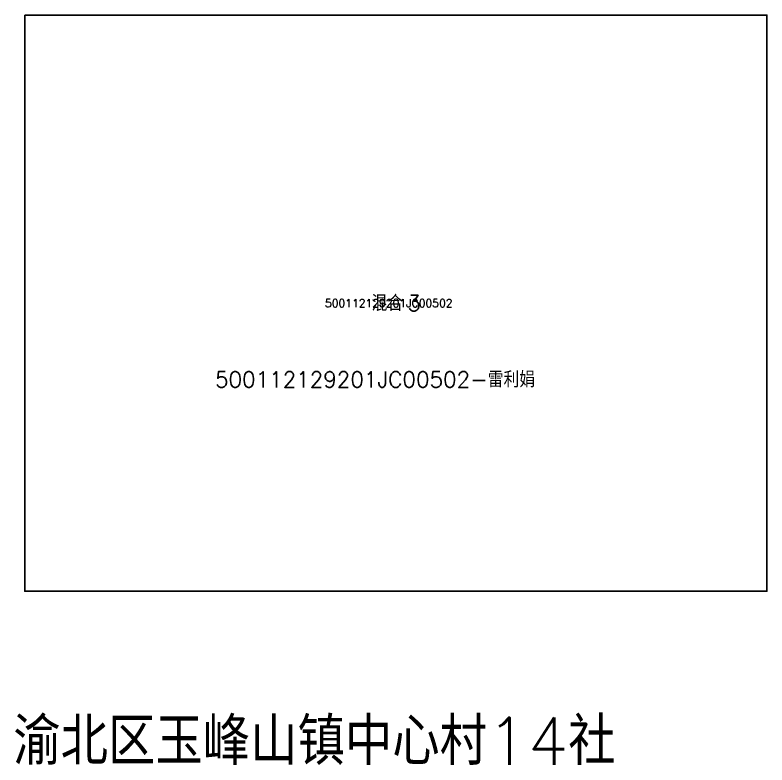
# Model space of a CAD drawing. Extents: x 36371590 to 36372043, y 3282005 to 3283161.
# Drawn here: x 36371811.25 to 36371820.77, y 3282478.14 to 3282487.64 of the extents above; entities that cross this region are included whole.
import ezdxf

# ---------------------------------------------------------------- set-up
doc = ezdxf.new("R2010")
doc.units = 0
doc.header["$LTSCALE"] = 0.5
for name, color, linetype in [('JMD', 6, 'CONTINUOUS'), ('图层2', 7, 'CONTINUOUS'), ('图层3', 7, 'CONTINUOUS'), ('图层4', 7, 'CONTINUOUS'), ('自然幢', 7, 'CONTINUOUS')]:
    doc.layers.add(name, color=color, linetype=linetype)
doc.styles.get("Standard").update_dxf_attribs({"font": 'rs.shx', "bigfont": 'hztxt.shx'})

msp = doc.modelspace()

# ---------------------------------------------------------------- linework, layer by layer
at = {"layer": 'JMD', "linetype": 'Continuous'}
msp.add_lwpolyline([(36371811.3744, 3282487.6425), (36371820.7744, 3282487.6425), (36371820.7744, 3282480.3425), (36371811.3744, 3282480.3425)], close=True, dxfattribs=at)
at = {"layer": '自然幢', "color": 2, "linetype": 'Continuous'}
msp.add_lwpolyline([(36371811.3744, 3282487.6425), (36371820.7744, 3282487.6425), (36371820.7744, 3282480.3425), (36371811.3744, 3282480.3425), (36371811.3744, 3282487.6425)], dxfattribs=at)

# ---------------------------------------------------------------- texts
at = {"layer": 'JMD', "color": 1, "linetype": 'Continuous'}
for s, p in [('混合', (36371815.7668, 3282483.8925)), ('3', (36371816.2201, 3282483.8925))]:
    msp.add_text(s, height=0.2, dxfattribs=at).set_placement(p)
at = {"layer": '图层2', "color": 1, "linetype": 'Continuous'}
msp.add_text('渝北区玉峰山镇中心村14社', height=0.6, dxfattribs=at).set_placement((36371811.2297, 3282478.1435))
at = {"layer": '图层3', "color": 1, "linetype": 'Continuous'}
msp.add_text('500112129201JC00502-雷利娟', height=0.2, dxfattribs=at).set_placement((36371813.7843, 3282482.9254))
at = {"layer": '图层4', "color": 1, "linetype": 'Continuous'}
msp.add_text('500112129201JC00502', height=0.1, dxfattribs=at).set_placement((36371815.1768, 3282483.9425))

doc.saveas('drawing.dxf')
